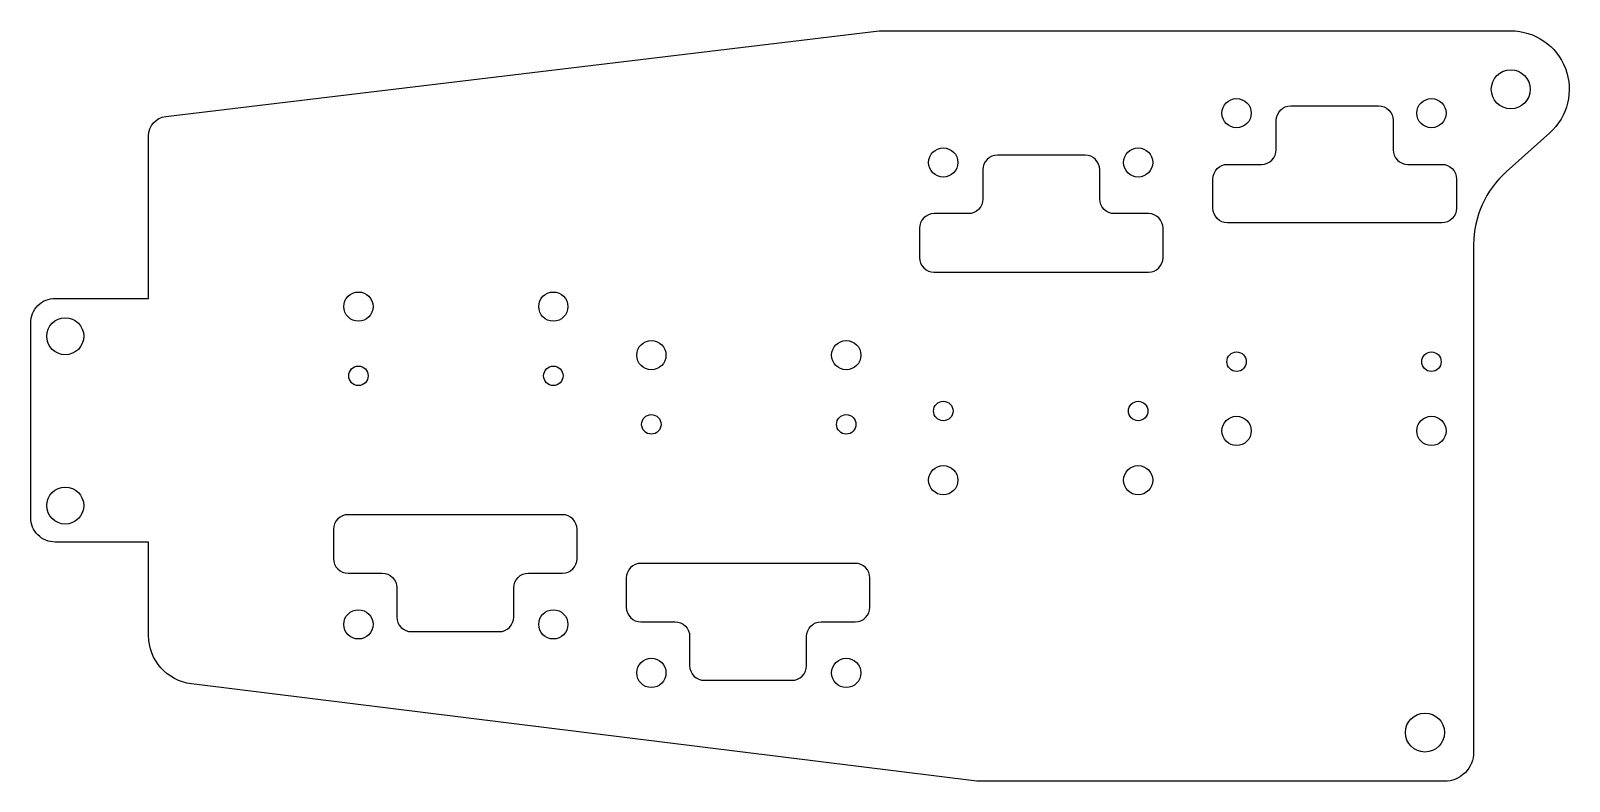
# Model space of a CAD drawing. Header units: millimetres. Extents: x 43 to 201, y -39 to 38.
import ezdxf

# ---------------------------------------------------------------- set-up
doc = ezdxf.new("R2010")
doc.units = ezdxf.units.MM
doc.layers.get('0').update_dxf_attribs({"linetype": 'CONTINUOUS'})

msp = doc.modelspace()

# ---------------------------------------------------------------- linework, layer by layer
for points in [[(55.02, 27.69, -0.379651), (56.78, 29.68), (130, 38.46), (194.81, 38.46, -0.688602), (198.81, 27.99), (194.34, 23.99, 0.213494), (191, 16.54), (191, -35.54, -0.414214), (188, -38.54), (140, -38.54), (59.41, -28.55, -0.378538), (55.02, -23.58), (55.02, -14), (45.42, -14, -0.414214), (42.92, -11.5), (42.92, 8.5, -0.414214), (45.42, 11), (55.02, 11)], [(164.24, 23.26, -0.414214), (165.74, 24.76), (169.24, 24.76, 0.414214), (170.74, 26.26), (170.74, 29.26, -0.414214), (172.24, 30.76), (181.24, 30.76, -0.414214), (182.74, 29.26), (182.74, 26.26, 0.414214), (184.24, 24.76), (187.74, 24.76, -0.414214), (189.24, 23.26), (189.24, 20.26, -0.414214), (187.74, 18.76), (165.74, 18.76, -0.414214), (164.24, 20.26)], [(151.13, 25.7), (142.13, 25.7, 0.414214), (140.63, 24.2), (140.63, 21.2, -0.414214), (139.13, 19.7), (135.63, 19.7, 0.414214), (134.13, 18.2), (134.13, 15.2, 0.414214), (135.63, 13.7), (157.63, 13.7, 0.414214), (159.13, 15.2), (159.13, 18.2, 0.414214), (157.63, 19.7), (154.13, 19.7, -0.414214), (152.63, 21.2), (152.63, 24.2, 0.414214)], [(81.99, -23.19), (90.99, -23.19, 0.414214), (92.49, -21.69), (92.49, -18.69, -0.414214), (93.99, -17.19), (97.49, -17.19, 0.414214), (98.99, -15.69), (98.99, -12.69, 0.414214), (97.49, -11.19), (75.49, -11.19, 0.414214), (73.99, -12.69), (73.99, -15.69, 0.414214), (75.49, -17.19), (78.99, -17.19, -0.414214), (80.49, -18.69), (80.49, -21.69, 0.414214)], [(112.04, -28.18), (121.04, -28.18, 0.414214), (122.54, -26.68), (122.54, -23.68, -0.414214), (124.04, -22.18), (127.54, -22.18, 0.414214), (129.04, -20.68), (129.04, -17.68, 0.414214), (127.54, -16.18), (105.54, -16.18, 0.414214), (104.04, -17.68), (104.04, -20.68, 0.414214), (105.54, -22.18), (109.04, -22.18, -0.414214), (110.54, -23.68), (110.54, -26.68, 0.414214)]]:
    msp.add_lwpolyline(points, format="xyb", close=True)
for centre, radius in [((194.81, 32.46), 2), ((166.67, 30.01), 1.5), ((186.67, 30.01), 1.5), ((136.57, 24.95), 1.5), ((156.57, 24.95), 1.5), ((76.55, 10.16), 1.5), ((96.55, 10.16), 1.5), ((46.46, 7.12), 1.9), ((106.61, 5.18), 1.5), ((126.61, 5.18), 1.5), ((166.67, 4.51), 1), ((186.67, 4.51), 1), ((76.55, 3.06), 1), ((96.55, 3.06), 1), ((136.57, -0.55), 1), ((156.57, -0.55), 1), ((106.61, -1.92), 1), ((126.61, -1.92), 1), ((166.67, -2.59), 1.5), ((186.67, -2.59), 1.5), ((136.57, -7.65), 1.5), ((156.57, -7.65), 1.5), ((46.46, -10.25), 1.9), ((76.55, -22.44), 1.5), ((96.55, -22.44), 1.5), ((106.61, -27.42), 1.5), ((126.61, -27.42), 1.5), ((186, -33.54), 2)]:
    msp.add_circle(centre, radius)

doc.saveas('drawing.dxf')
